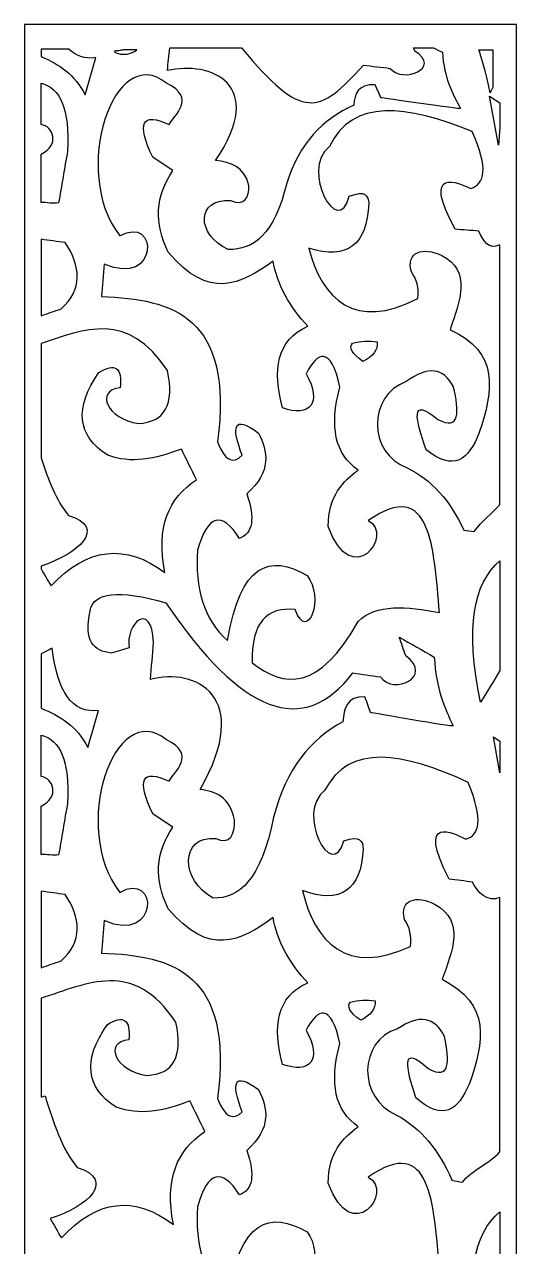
# Model space of a CAD drawing. Header units: centimetres. Extents: x -27 to -23.4, y -9 to 9.
# Drawn here: x -27 to -23.43, y 0.13 to 9 of the extents above; entities that cross this region are included whole.
import ezdxf

# ---------------------------------------------------------------- set-up
doc = ezdxf.new("R2010")
doc.units = ezdxf.units.CM
doc.header["$MEASUREMENT"] = 0
doc.layers.add('layer 1', color=7, linetype='Continuous')

msp = doc.modelspace()

# ---------------------------------------------------------------- linework, layer by layer
at = {"layer": 'layer 1', "color": 250}
for points, knots in [([(-23.42773, -9.00021), (-23.42773, -9.00021), (-26.99914, -9.00021), (-26.99914, -9.00021), (-26.99914, -9.00021), (-26.99914, -9.00021), (-26.99914, 9.00077), (-26.99914, 9.00077), (-26.99914, 9.00077), (-26.99914, 9.00077), (-23.42773, 9.00077), (-23.42773, 9.00077), (-23.42773, 9.00077), (-23.42773, 9.00077), (-23.42773, -9.00021), (-23.42773, -9.00021)], [0, 0, 0, 0, 0.2, 0.2, 0.2, 0.2, 0.4, 0.4, 0.4, 0.4, 0.6, 0.6, 0.6, 0.6, 1, 1, 1, 1]), ([(-24.50391, 5.40042), (-24.04643, 5.72142), (-24.02956, 5.2026), (-23.98691, 4.73327), (-23.98691, 4.73327), (-24.22347, 4.77645), (-24.44678, 4.79825), (-24.57684, 4.66865), (-24.57684, 4.66865), (-24.86477, 4.15869), (-25.11118, 4.18758), (-25.3459, 4.36724), (-25.3459, 4.36724), (-25.35473, 4.66427), (-25.23764, 4.77362), (-25.03433, 4.7548), (-25.03433, 4.7548), (-24.94056, 4.50428), (-24.82028, 4.84615), (-24.94812, 5.00233), (-24.94812, 5.00233), (-25.21779, 5.15832), (-25.43212, 5.09019), (-25.52485, 4.52885), (-25.52485, 4.52885), (-25.70111, 4.68664), (-25.76192, 4.91263), (-25.7437, 5.18516), (-25.7437, 5.18516), (-25.66847, 5.44333), (-25.56688, 5.47207), (-25.43877, 5.27124), (-25.43877, 5.27124), (-25.34145, 5.30709), (-25.32377, 5.41487), (-25.38571, 5.59397), (-25.38571, 5.59397), (-25.20174, 5.75916), (-25.23505, 5.899), (-25.29952, 6.03527), (-25.29952, 6.03527), (-25.48434, 6.16969), (-25.49914, 6.08369), (-25.41876, 5.87399), (-25.41876, 5.87399), (-25.48733, 5.80575), (-25.54702, 5.83808), (-25.59789, 5.97062), (-25.59789, 5.97062), (-25.47921, 6.88047), (-25.91944, 7.00872), (-26.43975, 7.02528), (-26.43975, 7.02528), (-26.43315, 7.10411), (-26.42652, 7.18307), (-26.41986, 7.26198), (-26.41986, 7.26198), (-26.01987, 7.0863), (-26.02655, 7.62795), (-26.30719, 7.46644), (-26.30719, 7.46644), (-26.66975, 7.93385), (-26.3456, 8.87996), (-25.96911, 8.57493), (-25.96911, 8.57493), (-25.74149, 8.46709), (-25.91831, 8.33808), (-25.94914, 8.2736), (-25.94914, 8.2736), (-26.1481, 8.36686), (-26.18782, 8.28786), (-26.06851, 8.03679), (-26.06851, 8.03679), (-26.01987, 8.00454), (-25.97134, 7.97217), (-25.92264, 7.93986), (-25.92264, 7.93986), (-26.04858, 7.75705), (-26.05967, 7.55978), (-25.95585, 7.34819), (-25.95585, 7.34819), (-25.66147, 6.99662), (-25.43404, 7.11049), (-25.1934, 7.28347), (-25.1934, 7.28347), (-25.17131, 7.12572), (-25.06969, 6.93913), (-24.94153, 6.81007), (-24.94153, 6.81007), (-25.1726, 6.70969), (-25.19674, 6.4909), (-25.12712, 6.21816), (-25.12712, 6.21816), (-24.9291, 6.14732), (-24.83396, 6.24952), (-24.95479, 6.46563), (-24.95479, 6.46563), (-24.87069, 6.62763), (-24.77579, 6.66772), (-24.7094, 6.36874), (-24.7094, 6.36874), (-24.78897, 6.08185), (-24.74478, 5.88105), (-24.57684, 5.76621), (-24.57684, 5.76621), (-24.6898, 5.68401), (-24.78924, 5.58372), (-24.79569, 5.35739), (-24.79569, 5.35739), (-24.62017, 4.88197), (-24.31421, 5.29827), (-24.50391, 5.40042)], [0, 0, 0, 0, 0.0344828, 0.0344828, 0.0344828, 0.0344828, 0.0689655, 0.0689655, 0.0689655, 0.0689655, 0.1034483, 0.1034483, 0.1034483, 0.1034483, 0.137931, 0.137931, 0.137931, 0.137931, 0.1724138, 0.1724138, 0.1724138, 0.1724138, 0.2068966, 0.2068966, 0.2068966, 0.2068966, 0.2413793, 0.2413793, 0.2413793, 0.2413793, 0.2758621, 0.2758621, 0.2758621, 0.2758621, 0.3103448, 0.3103448, 0.3103448, 0.3103448, 0.3448276, 0.3448276, 0.3448276, 0.3448276, 0.3793103, 0.3793103, 0.3793103, 0.3793103, 0.4137931, 0.4137931, 0.4137931, 0.4137931, 0.4482759, 0.4482759, 0.4482759, 0.4482759, 0.4827586, 0.4827586, 0.4827586, 0.4827586, 0.5172414, 0.5172414, 0.5172414, 0.5172414, 0.5517241, 0.5517241, 0.5517241, 0.5517241, 0.5862069, 0.5862069, 0.5862069, 0.5862069, 0.6206897, 0.6206897, 0.6206897, 0.6206897, 0.6551724, 0.6551724, 0.6551724, 0.6551724, 0.6896552, 0.6896552, 0.6896552, 0.6896552, 0.7241379, 0.7241379, 0.7241379, 0.7241379, 0.7586207, 0.7586207, 0.7586207, 0.7586207, 0.7931034, 0.7931034, 0.7931034, 0.7931034, 0.8275862, 0.8275862, 0.8275862, 0.8275862, 0.862069, 0.862069, 0.862069, 0.862069, 0.8965517, 0.8965517, 0.8965517, 0.8965517, 0.9310345, 0.9310345, 0.9310345, 0.9310345, 1, 1, 1, 1]), ([(-26.48171, 8.75968), (-26.50741, 8.66994), (-26.53314, 8.58032), (-26.5587, 8.49054), (-26.5587, 8.49054), (-26.63413, 8.63666), (-26.74724, 8.71344), (-26.87886, 8.76728), (-26.87886, 8.76728), (-26.87886, 8.76728), (-26.87886, 8.82135), (-26.87886, 8.82135), (-26.87886, 8.82135), (-26.87886, 8.82135), (-26.67677, 8.82135), (-26.67677, 8.82135), (-26.67677, 8.82135), (-26.62605, 8.77093), (-26.5616, 8.74898), (-26.48171, 8.75968)], [0, 0, 0, 0, 0.1666667, 0.1666667, 0.1666667, 0.1666667, 0.3333333, 0.3333333, 0.3333333, 0.3333333, 0.5, 0.5, 0.5, 0.5, 0.6666667, 0.6666667, 0.6666667, 0.6666667, 1, 1, 1, 1]), ([(-26.18435, 8.8175), (-26.26927, 8.74306), (-26.41133, 8.81822), (-26.3132, 8.80845), (-26.3132, 8.80845), (-26.30247, 8.81143), (-26.29202, 8.81456), (-26.28177, 8.8175), (-26.28177, 8.8175), (-26.28177, 8.8175), (-26.18435, 8.8175), (-26.18435, 8.8175)], [0, 0, 0, 0, 0.25, 0.25, 0.25, 0.25, 0.5, 0.5, 0.5, 0.5, 1, 1, 1, 1]), ([(-23.83386, 8.39062), (-23.89129, 8.49807), (-23.9544, 8.60794), (-23.96577, 8.79963), (-23.96577, 8.79963), (-23.98755, 8.80997), (-24.00944, 8.82058), (-24.03125, 8.83084), (-24.03125, 8.83084), (-24.03125, 8.83084), (-24.17632, 8.83084), (-24.17632, 8.83084), (-24.17632, 8.83084), (-24.17307, 8.82321), (-24.16982, 8.81528), (-24.16647, 8.80741), (-24.16647, 8.80741), (-23.96601, 8.68322), (-24.25341, 8.56971), (-24.3443, 8.68172), (-24.3443, 8.68172), (-24.40934, 8.68959), (-24.47434, 8.69735), (-24.53931, 8.70519), (-24.53931, 8.70519), (-24.86209, 8.34565), (-24.98021, 8.29758), (-25.42436, 8.83084), (-25.42436, 8.83084), (-25.42436, 8.83084), (-25.9446, 8.83084), (-25.9446, 8.83084), (-25.9446, 8.83084), (-25.95033, 8.77592), (-25.95607, 8.72099), (-25.96175, 8.66584), (-25.96175, 8.66584), (-25.64913, 8.73807), (-25.23408, 8.57151), (-25.6119, 8.01319), (-25.6119, 8.01319), (-25.50282, 8.00004), (-25.40327, 7.97136), (-25.37106, 7.8322), (-25.37106, 7.8322), (-25.36515, 7.74796), (-25.40135, 7.67983), (-25.5029, 7.72212), (-25.5029, 7.72212), (-25.75523, 7.74037), (-25.75336, 7.47293), (-25.52004, 7.36803), (-25.52004, 7.36803), (-25.33848, 7.36279), (-25.18554, 7.47549), (-25.09567, 7.84789), (-25.09567, 7.84789), (-25.00631, 8.13702), (-24.83531, 8.31395), (-24.60815, 8.41416), (-24.60815, 8.41416), (-24.60254, 8.49551), (-24.58167, 8.56652), (-24.45328, 8.5636), (-24.45328, 8.5636), (-24.43992, 8.5322), (-24.42652, 8.50075), (-24.4131, 8.46931), (-24.4131, 8.46931), (-24.4131, 8.46931), (-23.8281, 8.38272), (-23.83386, 8.39062)], [0, 0, 0, 0, 0.0526316, 0.0526316, 0.0526316, 0.0526316, 0.1052632, 0.1052632, 0.1052632, 0.1052632, 0.1578947, 0.1578947, 0.1578947, 0.1578947, 0.2105263, 0.2105263, 0.2105263, 0.2105263, 0.2631579, 0.2631579, 0.2631579, 0.2631579, 0.3157895, 0.3157895, 0.3157895, 0.3157895, 0.3684211, 0.3684211, 0.3684211, 0.3684211, 0.4210526, 0.4210526, 0.4210526, 0.4210526, 0.4736842, 0.4736842, 0.4736842, 0.4736842, 0.5263158, 0.5263158, 0.5263158, 0.5263158, 0.5789474, 0.5789474, 0.5789474, 0.5789474, 0.6315789, 0.6315789, 0.6315789, 0.6315789, 0.6842105, 0.6842105, 0.6842105, 0.6842105, 0.7368421, 0.7368421, 0.7368421, 0.7368421, 0.7894737, 0.7894737, 0.7894737, 0.7894737, 0.8421053, 0.8421053, 0.8421053, 0.8421053, 0.8947368, 0.8947368, 0.8947368, 0.8947368, 1, 1, 1, 1]), ([(-23.7008, 8.8175), (-23.68392, 8.76579), (-23.65502, 8.67265), (-23.6191, 8.50373), (-23.6191, 8.50373), (-23.61108, 8.51632), (-23.60492, 8.52934), (-23.60008, 8.54237), (-23.60008, 8.54237), (-23.60008, 8.54237), (-23.60008, 8.8175), (-23.60008, 8.8175), (-23.60008, 8.8175), (-23.60008, 8.8175), (-23.7008, 8.8175), (-23.7008, 8.8175)], [0, 0, 0, 0, 0.2, 0.2, 0.2, 0.2, 0.4, 0.4, 0.4, 0.4, 0.6, 0.6, 0.6, 0.6, 1, 1, 1, 1]), ([(-26.75137, 7.70552), (-26.72966, 7.82404), (-26.70803, 7.96181), (-26.68615, 8.08027), (-26.68615, 8.08027), (-26.66815, 8.39096), (-26.7413, 8.53977), (-26.87886, 8.57483), (-26.87886, 8.57483), (-26.87886, 8.57483), (-26.87886, 8.27405), (-26.87886, 8.27405), (-26.87886, 8.27405), (-26.79297, 8.26544), (-26.7363, 8.12596), (-26.87886, 8.05992), (-26.87886, 8.05992), (-26.87886, 8.05992), (-26.87886, 7.70776), (-26.87886, 7.70776), (-26.87886, 7.70776), (-26.8381, 7.71127), (-26.79002, 7.69685), (-26.75137, 7.70552)], [0, 0, 0, 0, 0.1428571, 0.1428571, 0.1428571, 0.1428571, 0.2857143, 0.2857143, 0.2857143, 0.2857143, 0.4285714, 0.4285714, 0.4285714, 0.4285714, 0.5714286, 0.5714286, 0.5714286, 0.5714286, 0.7142857, 0.7142857, 0.7142857, 0.7142857, 1, 1, 1, 1]), ([(-23.54789, 5.51597), (-23.60926, 5.44933), (-23.68103, 5.39672), (-23.73461, 5.31979), (-23.73461, 5.31979), (-23.7603, 5.3236), (-23.786, 5.32743), (-23.81149, 5.33123), (-23.81149, 5.33123), (-23.9082, 5.54506), (-24.04503, 5.69575), (-24.2218, 5.78352), (-24.2218, 5.78352), (-24.50903, 5.88995), (-24.50903, 6.30966), (-24.22777, 6.40845), (-24.22777, 6.40845), (-24.07265, 6.52312), (-23.9583, 6.51061), (-23.88461, 6.37102), (-23.88461, 6.37102), (-23.84654, 6.19348), (-23.83398, 6.04884), (-23.99949, 6.13366), (-23.99949, 6.13366), (-24.20375, 6.30629), (-24.16162, 6.13503), (-24.08441, 5.91459), (-24.08441, 5.91459), (-23.88247, 5.75324), (-23.77714, 5.83884), (-23.69833, 6.03971), (-23.69833, 6.03971), (-23.59609, 6.34184), (-23.5516, 6.62602), (-23.91038, 6.78504), (-23.91038, 6.78504), (-23.83959, 6.99538), (-23.75043, 7.21172), (-23.97047, 7.32476), (-23.97047, 7.32476), (-24.10681, 7.38888), (-24.23213, 7.35056), (-24.19073, 7.20523), (-24.19073, 7.20523), (-24.15433, 7.15175), (-24.13387, 7.08983), (-24.14519, 7.01178), (-24.14519, 7.01178), (-24.60067, 6.77281), (-24.84149, 7.00952), (-24.93522, 7.37742), (-24.93522, 7.37742), (-24.65764, 7.29038), (-24.51252, 7.39901), (-24.49987, 7.70302), (-24.49987, 7.70302), (-24.50503, 7.75777), (-24.52428, 7.8001), (-24.64148, 7.7546), (-24.64148, 7.7546), (-24.72116, 7.4398), (-25.00056, 7.94134), (-24.78607, 8.11389), (-24.78607, 8.11389), (-24.62014, 8.46595), (-24.2257, 8.4168), (-23.74876, 8.22266), (-23.74876, 8.22266), (-23.62902, 7.95221), (-23.65957, 7.84402), (-23.75872, 7.80966), (-23.75872, 7.80966), (-23.84654, 7.85274), (-24.12408, 7.97318), (-23.87391, 7.51457), (-23.87391, 7.51457), (-23.81679, 7.50988), (-23.75948, 7.50531), (-23.7024, 7.50074), (-23.7024, 7.50074), (-23.66763, 7.42855), (-23.63115, 7.3604), (-23.54789, 7.40195), (-23.54789, 7.40195), (-23.54789, 7.40195), (-23.54789, 5.51597), (-23.54789, 5.51597)], [0, 0, 0, 0, 0.0434783, 0.0434783, 0.0434783, 0.0434783, 0.0869565, 0.0869565, 0.0869565, 0.0869565, 0.1304348, 0.1304348, 0.1304348, 0.1304348, 0.173913, 0.173913, 0.173913, 0.173913, 0.2173913, 0.2173913, 0.2173913, 0.2173913, 0.2608696, 0.2608696, 0.2608696, 0.2608696, 0.3043478, 0.3043478, 0.3043478, 0.3043478, 0.3478261, 0.3478261, 0.3478261, 0.3478261, 0.3913043, 0.3913043, 0.3913043, 0.3913043, 0.4347826, 0.4347826, 0.4347826, 0.4347826, 0.4782609, 0.4782609, 0.4782609, 0.4782609, 0.5217391, 0.5217391, 0.5217391, 0.5217391, 0.5652174, 0.5652174, 0.5652174, 0.5652174, 0.6086957, 0.6086957, 0.6086957, 0.6086957, 0.6521739, 0.6521739, 0.6521739, 0.6521739, 0.6956522, 0.6956522, 0.6956522, 0.6956522, 0.7391304, 0.7391304, 0.7391304, 0.7391304, 0.7826087, 0.7826087, 0.7826087, 0.7826087, 0.826087, 0.826087, 0.826087, 0.826087, 0.8695652, 0.8695652, 0.8695652, 0.8695652, 0.9130435, 0.9130435, 0.9130435, 0.9130435, 1, 1, 1, 1]), ([(-23.55807, 8.12577), (-23.55807, 8.12577), (-23.54789, 8.25288), (-23.54789, 8.25288), (-23.54789, 8.25288), (-23.54789, 8.25288), (-23.54789, 8.4326), (-23.54789, 8.4326), (-23.54789, 8.4326), (-23.54789, 8.4326), (-23.62314, 8.48142), (-23.62314, 8.48142), (-23.62314, 8.48142), (-23.62314, 8.48142), (-23.55807, 8.12577), (-23.55807, 8.12577)], [0, 0, 0, 0, 0.2, 0.2, 0.2, 0.2, 0.4, 0.4, 0.4, 0.4, 0.6, 0.6, 0.6, 0.6, 1, 1, 1, 1]), ([(-26.87886, 7.44157), (-26.82056, 7.43343), (-26.7622, 7.42536), (-26.70401, 7.41717), (-26.70401, 7.41717), (-26.58853, 7.25135), (-26.57504, 7.07228), (-26.73356, 6.93676), (-26.73356, 6.93676), (-26.78201, 6.91982), (-26.83047, 6.90303), (-26.87886, 6.88614), (-26.87886, 6.88614), (-26.87886, 6.88614), (-26.87886, 7.44157), (-26.87886, 7.44157)], [0, 0, 0, 0, 0.2, 0.2, 0.2, 0.2, 0.4, 0.4, 0.4, 0.4, 0.6, 0.6, 0.6, 0.6, 1, 1, 1, 1]), ([(-25.97929, 5.0221), (-26.26258, 5.2373), (-26.54745, 5.20514), (-26.80633, 4.92587), (-26.80633, 4.92587), (-26.83053, 4.96719), (-26.85461, 5.00878), (-26.87886, 5.05008), (-26.87886, 5.05008), (-26.87886, 5.05008), (-26.87886, 5.06974), (-26.87886, 5.06974), (-26.87886, 5.06974), (-26.60466, 5.15748), (-26.39684, 5.34872), (-26.67822, 5.43737), (-26.67822, 5.43737), (-26.77067, 5.54606), (-26.82701, 5.69852), (-26.87886, 5.85665), (-26.87886, 5.85665), (-26.87886, 5.85665), (-26.87886, 6.68476), (-26.87886, 6.68476), (-26.87886, 6.68476), (-26.56539, 6.79032), (-26.25061, 6.92619), (-25.96097, 6.49028), (-25.96097, 6.49028), (-25.90925, 6.24307), (-25.97929, 6.11467), (-26.17121, 6.10475), (-26.17121, 6.10475), (-26.39651, 6.13503), (-26.49246, 6.34209), (-26.30359, 6.36417), (-26.30359, 6.36417), (-26.28841, 6.50997), (-26.34021, 6.54706), (-26.45894, 6.47542), (-26.45894, 6.47542), (-26.63866, 6.21585), (-26.61728, 6.01569), (-26.39496, 5.87481), (-26.39496, 5.87481), (-26.23049, 5.81192), (-26.04933, 5.84398), (-25.8605, 5.91943), (-25.8605, 5.91943), (-25.82401, 5.84525), (-25.78738, 5.77107), (-25.75092, 5.69693), (-25.75092, 5.69693), (-25.95263, 5.56477), (-26.04559, 5.35208), (-25.97929, 5.0221)], [0, 0, 0, 0, 0.0666667, 0.0666667, 0.0666667, 0.0666667, 0.1333333, 0.1333333, 0.1333333, 0.1333333, 0.2, 0.2, 0.2, 0.2, 0.2666667, 0.2666667, 0.2666667, 0.2666667, 0.3333333, 0.3333333, 0.3333333, 0.3333333, 0.4, 0.4, 0.4, 0.4, 0.4666667, 0.4666667, 0.4666667, 0.4666667, 0.5333333, 0.5333333, 0.5333333, 0.5333333, 0.6, 0.6, 0.6, 0.6, 0.6666667, 0.6666667, 0.6666667, 0.6666667, 0.7333333, 0.7333333, 0.7333333, 0.7333333, 0.8, 0.8, 0.8, 0.8, 0.8666667, 0.8666667, 0.8666667, 0.8666667, 1, 1, 1, 1]), ([(-24.43834, 6.69629), (-24.4981, 6.70568), (-24.55798, 6.70263), (-24.61779, 6.68698), (-24.61779, 6.68698), (-24.64675, 6.65558), (-24.62157, 6.61173), (-24.54251, 6.55533), (-24.54251, 6.55533), (-24.46925, 6.5898), (-24.43454, 6.63674), (-24.43834, 6.69629)], [0, 0, 0, 0, 0.25, 0.25, 0.25, 0.25, 0.5, 0.5, 0.5, 0.5, 1, 1, 1, 1]), ([(-23.54789, 5.10762), (-23.73944, 4.94706), (-23.80412, 4.62731), (-23.68888, 4.08223), (-23.68888, 4.08223), (-23.64188, 4.15846), (-23.59502, 4.23474), (-23.54789, 4.31092), (-23.54789, 4.31092), (-23.54789, 4.31092), (-23.54789, 5.10762), (-23.54789, 5.10762)], [0, 0, 0, 0, 0.25, 0.25, 0.25, 0.25, 0.5, 0.5, 0.5, 0.5, 1, 1, 1, 1]), ([(-23.8885, 3.91008), (-23.9478, 4.04136), (-24.01292, 4.17574), (-24.02471, 4.40989), (-24.02471, 4.40989), (-24.1096, 4.45776), (-24.19434, 4.5058), (-24.27924, 4.55389), (-24.27924, 4.55389), (-24.26346, 4.50912), (-24.24768, 4.46423), (-24.23183, 4.41949), (-24.23183, 4.41949), (-24.02495, 4.26762), (-24.32155, 4.12907), (-24.41549, 4.26571), (-24.41549, 4.26571), (-24.48251, 4.27527), (-24.54971, 4.28479), (-24.61672, 4.29454), (-24.61672, 4.29454), (-24.97404, 3.82362), (-25.42594, 3.99333), (-25.97251, 4.80392), (-25.97251, 4.80392), (-26.31403, 4.89982), (-26.49753, 4.88081), (-26.52322, 4.74611), (-26.52322, 4.74611), (-26.56957, 4.52835), (-26.49664, 4.45133), (-26.36921, 4.43873), (-26.36921, 4.43873), (-26.32388, 4.45135), (-26.28433, 4.46423), (-26.23899, 4.47705), (-26.23899, 4.47705), (-26.26897, 4.64693), (-26.08002, 4.83048), (-26.06142, 4.51564), (-26.06142, 4.51564), (-26.06931, 4.42585), (-26.0772, 4.33617), (-26.08502, 4.24645), (-26.08502, 4.24645), (-25.7624, 4.33461), (-25.33387, 4.13108), (-25.7239, 3.4487), (-25.7239, 3.4487), (-25.61131, 3.43307), (-25.50856, 3.39789), (-25.47526, 3.22772), (-25.47526, 3.22772), (-25.46914, 3.12504), (-25.50661, 3.04162), (-25.61136, 3.09319), (-25.61136, 3.09319), (-25.87198, 3.11557), (-25.86994, 2.78893), (-25.6292, 2.66063), (-25.6292, 2.66063), (-25.44163, 2.65421), (-25.28377, 2.79199), (-25.19108, 3.24693), (-25.19108, 3.24693), (-25.09883, 3.60006), (-24.92212, 3.81645), (-24.68778, 3.93882), (-24.68778, 3.93882), (-24.68204, 4.03833), (-24.66041, 4.12501), (-24.52801, 4.12154), (-24.52801, 4.12154), (-24.51413, 4.08299), (-24.5003, 4.0447), (-24.48652, 4.00623), (-24.48652, 4.00623), (-24.48652, 4.00623), (-23.88264, 3.90052), (-23.8885, 3.91008)], [0, 0, 0, 0, 0.047619, 0.047619, 0.047619, 0.047619, 0.0952381, 0.0952381, 0.0952381, 0.0952381, 0.1428571, 0.1428571, 0.1428571, 0.1428571, 0.1904762, 0.1904762, 0.1904762, 0.1904762, 0.2380952, 0.2380952, 0.2380952, 0.2380952, 0.2857143, 0.2857143, 0.2857143, 0.2857143, 0.3333333, 0.3333333, 0.3333333, 0.3333333, 0.3809524, 0.3809524, 0.3809524, 0.3809524, 0.4285714, 0.4285714, 0.4285714, 0.4285714, 0.4761905, 0.4761905, 0.4761905, 0.4761905, 0.5238095, 0.5238095, 0.5238095, 0.5238095, 0.5714286, 0.5714286, 0.5714286, 0.5714286, 0.6190476, 0.6190476, 0.6190476, 0.6190476, 0.6666667, 0.6666667, 0.6666667, 0.6666667, 0.7142857, 0.7142857, 0.7142857, 0.7142857, 0.7619048, 0.7619048, 0.7619048, 0.7619048, 0.8095238, 0.8095238, 0.8095238, 0.8095238, 0.8571429, 0.8571429, 0.8571429, 0.8571429, 0.9047619, 0.9047619, 0.9047619, 0.9047619, 1, 1, 1, 1]), ([(-26.46129, 4.02156), (-26.48686, 3.9319), (-26.51252, 3.84218), (-26.53823, 3.7525), (-26.53823, 3.7525), (-26.61753, 3.90623), (-26.73859, 3.98301), (-26.87886, 4.03751), (-26.87886, 4.03751), (-26.87886, 4.03751), (-26.87886, 4.43253), (-26.87886, 4.43253), (-26.87886, 4.43253), (-26.85217, 4.44611), (-26.82543, 4.45958), (-26.7987, 4.47322), (-26.7987, 4.47322), (-26.76026, 4.16662), (-26.65758, 3.99517), (-26.46129, 4.02156)], [0, 0, 0, 0, 0.1666667, 0.1666667, 0.1666667, 0.1666667, 0.3333333, 0.3333333, 0.3333333, 0.3333333, 0.5, 0.5, 0.5, 0.5, 0.6666667, 0.6666667, 0.6666667, 0.6666667, 1, 1, 1, 1]), ([(-24.50391, 0.63568), (-24.04643, 0.95661), (-24.02956, 0.43773), (-23.98691, -0.03162), (-23.98691, -0.03162), (-24.22347, 0.01162), (-24.44678, 0.03345), (-24.57684, -0.09607), (-24.57684, -0.09607), (-24.86477, -0.60609), (-25.11118, -0.5771), (-25.3459, -0.39751), (-25.3459, -0.39751), (-25.35473, -0.10066), (-25.23764, 0.00881), (-25.03433, -0.01003), (-25.03433, -0.01003), (-24.94056, -0.26061), (-24.82028, 0.08134), (-24.94812, 0.23746), (-24.94812, 0.23746), (-25.21779, 0.39341), (-25.43212, 0.32539), (-25.52485, -0.23597), (-25.52485, -0.23597), (-25.70111, -0.07818), (-25.76192, 0.14776), (-25.7437, 0.42031), (-25.7437, 0.42031), (-25.66847, 0.6785), (-25.56688, 0.70726), (-25.43877, 0.50661), (-25.43877, 0.50661), (-25.34145, 0.54228), (-25.32377, 0.64991), (-25.38571, 0.82919), (-25.38571, 0.82919), (-25.20174, 0.9944), (-25.23505, 1.13413), (-25.29952, 1.27042), (-25.29952, 1.27042), (-25.48434, 1.40497), (-25.49914, 1.31891), (-25.41876, 1.10918), (-25.41876, 1.10918), (-25.48733, 1.04101), (-25.54702, 1.07317), (-25.59789, 1.20592), (-25.59789, 1.20592), (-25.47921, 2.11556), (-25.91944, 2.24387), (-26.43975, 2.26053), (-26.43975, 2.26053), (-26.43315, 2.33928), (-26.42652, 2.41834), (-26.41986, 2.49707), (-26.41986, 2.49707), (-26.01987, 2.3215), (-26.02655, 2.86315), (-26.30719, 2.70166), (-26.30719, 2.70166), (-26.66975, 3.16902), (-26.3456, 4.11511), (-25.96911, 3.81006), (-25.96911, 3.81006), (-25.74149, 3.70239), (-25.91831, 3.57319), (-25.94914, 3.50875), (-25.94914, 3.50875), (-26.1481, 3.60192), (-26.18782, 3.52299), (-26.06851, 3.27192), (-26.06851, 3.27192), (-26.01987, 3.23971), (-25.97134, 3.20747), (-25.92264, 3.17505), (-25.92264, 3.17505), (-26.04858, 2.99216), (-26.05967, 2.79495), (-25.95585, 2.58335), (-25.95585, 2.58335), (-25.66147, 2.23175), (-25.43404, 2.34573), (-25.1934, 2.5187), (-25.1934, 2.5187), (-25.17131, 2.36081), (-25.06969, 2.17426), (-24.94153, 2.0452), (-24.94153, 2.0452), (-25.1726, 1.94489), (-25.19674, 1.72609), (-25.12712, 1.45341), (-25.12712, 1.45341), (-24.9291, 1.38247), (-24.83396, 1.48465), (-24.95479, 1.7008), (-24.95479, 1.7008), (-24.87069, 1.86299), (-24.77579, 1.90285), (-24.7094, 1.60412), (-24.7094, 1.60412), (-24.78897, 1.317), (-24.74478, 1.11637), (-24.57684, 1.00138), (-24.57684, 1.00138), (-24.6898, 0.91916), (-24.78924, 0.81883), (-24.79569, 0.5925), (-24.79569, 0.5925), (-24.62017, 0.11712), (-24.31421, 0.5334), (-24.50391, 0.63568)], [0, 0, 0, 0, 0.0344828, 0.0344828, 0.0344828, 0.0344828, 0.0689655, 0.0689655, 0.0689655, 0.0689655, 0.1034483, 0.1034483, 0.1034483, 0.1034483, 0.137931, 0.137931, 0.137931, 0.137931, 0.1724138, 0.1724138, 0.1724138, 0.1724138, 0.2068966, 0.2068966, 0.2068966, 0.2068966, 0.2413793, 0.2413793, 0.2413793, 0.2413793, 0.2758621, 0.2758621, 0.2758621, 0.2758621, 0.3103448, 0.3103448, 0.3103448, 0.3103448, 0.3448276, 0.3448276, 0.3448276, 0.3448276, 0.3793103, 0.3793103, 0.3793103, 0.3793103, 0.4137931, 0.4137931, 0.4137931, 0.4137931, 0.4482759, 0.4482759, 0.4482759, 0.4482759, 0.4827586, 0.4827586, 0.4827586, 0.4827586, 0.5172414, 0.5172414, 0.5172414, 0.5172414, 0.5517241, 0.5517241, 0.5517241, 0.5517241, 0.5862069, 0.5862069, 0.5862069, 0.5862069, 0.6206897, 0.6206897, 0.6206897, 0.6206897, 0.6551724, 0.6551724, 0.6551724, 0.6551724, 0.6896552, 0.6896552, 0.6896552, 0.6896552, 0.7241379, 0.7241379, 0.7241379, 0.7241379, 0.7586207, 0.7586207, 0.7586207, 0.7586207, 0.7931034, 0.7931034, 0.7931034, 0.7931034, 0.8275862, 0.8275862, 0.8275862, 0.8275862, 0.862069, 0.862069, 0.862069, 0.862069, 0.8965517, 0.8965517, 0.8965517, 0.8965517, 0.9310345, 0.9310345, 0.9310345, 0.9310345, 1, 1, 1, 1]), ([(-26.75137, 2.974), (-26.72966, 3.0925), (-26.70803, 3.23026), (-26.68615, 3.34874), (-26.68615, 3.34874), (-26.66815, 3.65944), (-26.7413, 3.8082), (-26.87886, 3.84332), (-26.87886, 3.84332), (-26.87886, 3.84332), (-26.87886, 3.54252), (-26.87886, 3.54252), (-26.87886, 3.54252), (-26.79297, 3.53396), (-26.7363, 3.39446), (-26.87886, 3.3284), (-26.87886, 3.3284), (-26.87886, 3.3284), (-26.87886, 2.97626), (-26.87886, 2.97626), (-26.87886, 2.97626), (-26.8381, 2.97977), (-26.79002, 2.96541), (-26.75137, 2.974)], [0, 0, 0, 0, 0.1428571, 0.1428571, 0.1428571, 0.1428571, 0.2857143, 0.2857143, 0.2857143, 0.2857143, 0.4285714, 0.4285714, 0.4285714, 0.4285714, 0.5714286, 0.5714286, 0.5714286, 0.5714286, 0.7142857, 0.7142857, 0.7142857, 0.7142857, 1, 1, 1, 1]), ([(-23.54789, 3.79907), (-23.54789, 3.79907), (-23.59556, 3.82994), (-23.59556, 3.82994), (-23.59556, 3.82994), (-23.59556, 3.82994), (-23.54789, 3.56982), (-23.54789, 3.56982), (-23.54789, 3.56982), (-23.54789, 3.56982), (-23.54789, 3.79907), (-23.54789, 3.79907)], [0, 0, 0, 0, 0.25, 0.25, 0.25, 0.25, 0.5, 0.5, 0.5, 0.5, 1, 1, 1, 1]), ([(-23.54789, 0.82105), (-23.62076, 0.73526), (-23.75361, 0.68753), (-23.82006, 0.59775), (-23.82006, 0.59775), (-23.84574, 0.60278), (-23.87122, 0.60802), (-23.8967, 0.61301), (-23.8967, 0.61301), (-23.9893, 0.83175), (-24.12319, 0.98922), (-24.2982, 1.08575), (-24.2982, 1.08575), (-24.58322, 1.20643), (-24.57533, 1.62586), (-24.29233, 1.71057), (-24.29233, 1.71057), (-24.13523, 1.81746), (-24.02116, 1.79932), (-23.95019, 1.6561), (-23.95019, 1.6561), (-23.91538, 1.47672), (-23.90547, 1.33144), (-24.06937, 1.42444), (-24.06937, 1.42444), (-24.2703, 1.60723), (-24.2315, 1.43394), (-24.15837, 1.20983), (-24.15837, 1.20983), (-23.95961, 1.03843), (-23.85269, 1.1187), (-23.7702, 1.3155), (-23.7702, 1.3155), (-23.66226, 1.6125), (-23.61238, 1.89416), (-23.96793, 2.07121), (-23.96793, 2.07121), (-23.89319, 2.27791), (-23.80001, 2.48965), (-24.01777, 2.61363), (-24.01777, 2.61363), (-24.15282, 2.68449), (-24.27892, 2.65232), (-24.2401, 2.50508), (-24.2401, 2.50508), (-24.20474, 2.44979), (-24.1857, 2.38701), (-24.19827, 2.30978), (-24.19827, 2.30978), (-24.65823, 2.09329), (-24.89447, 2.34207), (-24.98105, 2.71432), (-24.98105, 2.71432), (-24.70538, 2.61367), (-24.5583, 2.71483), (-24.5398, 3.01821), (-24.5398, 3.01821), (-24.54387, 3.07317), (-24.56232, 3.11635), (-24.68036, 3.07691), (-24.68036, 3.07691), (-24.76594, 2.76615), (-25.03567, 3.28131), (-24.81817, 3.44297), (-24.81817, 3.44297), (-24.64546, 3.78661), (-24.25225, 3.71803), (-23.77932, 3.50015), (-23.77932, 3.50015), (-23.66464, 3.22373), (-23.69731, 3.11711), (-23.79696, 3.0878), (-23.79696, 3.0878), (-23.88401, 3.13523), (-24.15917, 3.26959), (-23.91778, 2.79848), (-23.91778, 2.79848), (-23.86061, 2.79106), (-23.80359, 2.78356), (-23.74641, 2.77609), (-23.74641, 2.77609), (-23.71282, 2.70147), (-23.64027, 2.62615), (-23.54789, 2.6655), (-23.54789, 2.6655), (-23.54789, 2.6655), (-23.54789, 0.82105), (-23.54789, 0.82105)], [0, 0, 0, 0, 0.0434783, 0.0434783, 0.0434783, 0.0434783, 0.0869565, 0.0869565, 0.0869565, 0.0869565, 0.1304348, 0.1304348, 0.1304348, 0.1304348, 0.173913, 0.173913, 0.173913, 0.173913, 0.2173913, 0.2173913, 0.2173913, 0.2173913, 0.2608696, 0.2608696, 0.2608696, 0.2608696, 0.3043478, 0.3043478, 0.3043478, 0.3043478, 0.3478261, 0.3478261, 0.3478261, 0.3478261, 0.3913043, 0.3913043, 0.3913043, 0.3913043, 0.4347826, 0.4347826, 0.4347826, 0.4347826, 0.4782609, 0.4782609, 0.4782609, 0.4782609, 0.5217391, 0.5217391, 0.5217391, 0.5217391, 0.5652174, 0.5652174, 0.5652174, 0.5652174, 0.6086957, 0.6086957, 0.6086957, 0.6086957, 0.6521739, 0.6521739, 0.6521739, 0.6521739, 0.6956522, 0.6956522, 0.6956522, 0.6956522, 0.7391304, 0.7391304, 0.7391304, 0.7391304, 0.7826087, 0.7826087, 0.7826087, 0.7826087, 0.826087, 0.826087, 0.826087, 0.826087, 0.8695652, 0.8695652, 0.8695652, 0.8695652, 0.9130435, 0.9130435, 0.9130435, 0.9130435, 1, 1, 1, 1]), ([(-26.87886, 2.71009), (-26.82056, 2.70185), (-26.7622, 2.69392), (-26.70401, 2.68569), (-26.70401, 2.68569), (-26.58853, 2.51987), (-26.57504, 2.3408), (-26.73356, 2.20526), (-26.73356, 2.20526), (-26.78201, 2.18826), (-26.83047, 2.17155), (-26.87886, 2.1547), (-26.87886, 2.1547), (-26.87886, 2.1547), (-26.87886, 2.71009), (-26.87886, 2.71009)], [0, 0, 0, 0, 0.2, 0.2, 0.2, 0.2, 0.4, 0.4, 0.4, 0.4, 0.6, 0.6, 0.6, 0.6, 1, 1, 1, 1]), ([(-25.91778, 0.29077), (-26.20094, 0.50576), (-26.47199, 0.47366), (-26.73084, 0.19432), (-26.73084, 0.19432), (-26.75817, 0.24125), (-26.78566, 0.28817), (-26.81306, 0.3352), (-26.81306, 0.3352), (-26.53417, 0.42143), (-26.33199, 0.61633), (-26.61671, 0.70591), (-26.61671, 0.70591), (-26.72842, 0.83737), (-26.78746, 1.03308), (-26.84954, 1.22493), (-26.84954, 1.22493), (-26.8594, 1.22197), (-26.8691, 1.21929), (-26.87886, 1.21624), (-26.87886, 1.21624), (-26.87886, 1.21624), (-26.87886, 1.93313), (-26.87886, 1.93313), (-26.87886, 1.93313), (-26.54522, 2.0385), (-26.20801, 2.22306), (-25.8994, 1.7587), (-25.8994, 1.7587), (-25.84764, 1.51154), (-25.91778, 1.38319), (-26.10964, 1.37317), (-26.10964, 1.37317), (-26.33493, 1.40359), (-26.43083, 1.61061), (-26.24203, 1.63267), (-26.24203, 1.63267), (-26.22683, 1.77855), (-26.27864, 1.81558), (-26.39734, 1.74387), (-26.39734, 1.74387), (-26.57705, 1.48429), (-26.55565, 1.28435), (-26.33336, 1.14339), (-26.33336, 1.14339), (-26.16895, 1.08036), (-25.98776, 1.11254), (-25.79891, 1.18784), (-25.79891, 1.18784), (-25.7624, 1.11371), (-25.7259, 1.03955), (-25.6893, 0.96532), (-25.6893, 0.96532), (-25.89105, 0.83321), (-25.98399, 0.62056), (-25.91778, 0.29077)], [0, 0, 0, 0, 0.0666667, 0.0666667, 0.0666667, 0.0666667, 0.1333333, 0.1333333, 0.1333333, 0.1333333, 0.2, 0.2, 0.2, 0.2, 0.2666667, 0.2666667, 0.2666667, 0.2666667, 0.3333333, 0.3333333, 0.3333333, 0.3333333, 0.4, 0.4, 0.4, 0.4, 0.4666667, 0.4666667, 0.4666667, 0.4666667, 0.5333333, 0.5333333, 0.5333333, 0.5333333, 0.6, 0.6, 0.6, 0.6, 0.6666667, 0.6666667, 0.6666667, 0.6666667, 0.7333333, 0.7333333, 0.7333333, 0.7333333, 0.8, 0.8, 0.8, 0.8, 0.8666667, 0.8666667, 0.8666667, 0.8666667, 1, 1, 1, 1]), ([(-24.45443, 1.91497), (-24.5143, 1.92442), (-24.57407, 1.92135), (-24.63386, 1.90556), (-24.63386, 1.90556), (-24.66281, 1.87443), (-24.63763, 1.83059), (-24.5586, 1.77416), (-24.5586, 1.77416), (-24.48522, 1.80862), (-24.45059, 1.85557), (-24.45443, 1.91497)], [0, 0, 0, 0, 0.25, 0.25, 0.25, 0.25, 0.5, 0.5, 0.5, 0.5, 1, 1, 1, 1]), ([(-23.54789, 0.38356), (-23.74077, 0.22348), (-23.80635, -0.09635), (-23.6907, -0.64331), (-23.6907, -0.64331), (-23.64321, -0.56606), (-23.59556, -0.48882), (-23.54789, -0.41157), (-23.54789, -0.41157), (-23.54789, -0.41157), (-23.54789, 0.38356), (-23.54789, 0.38356)], [0, 0, 0, 0, 0.25, 0.25, 0.25, 0.25, 0.5, 0.5, 0.5, 0.5, 1, 1, 1, 1])]:
    msp.add_open_spline(points, degree=3, knots=knots, dxfattribs=at)

doc.saveas('drawing.dxf')
